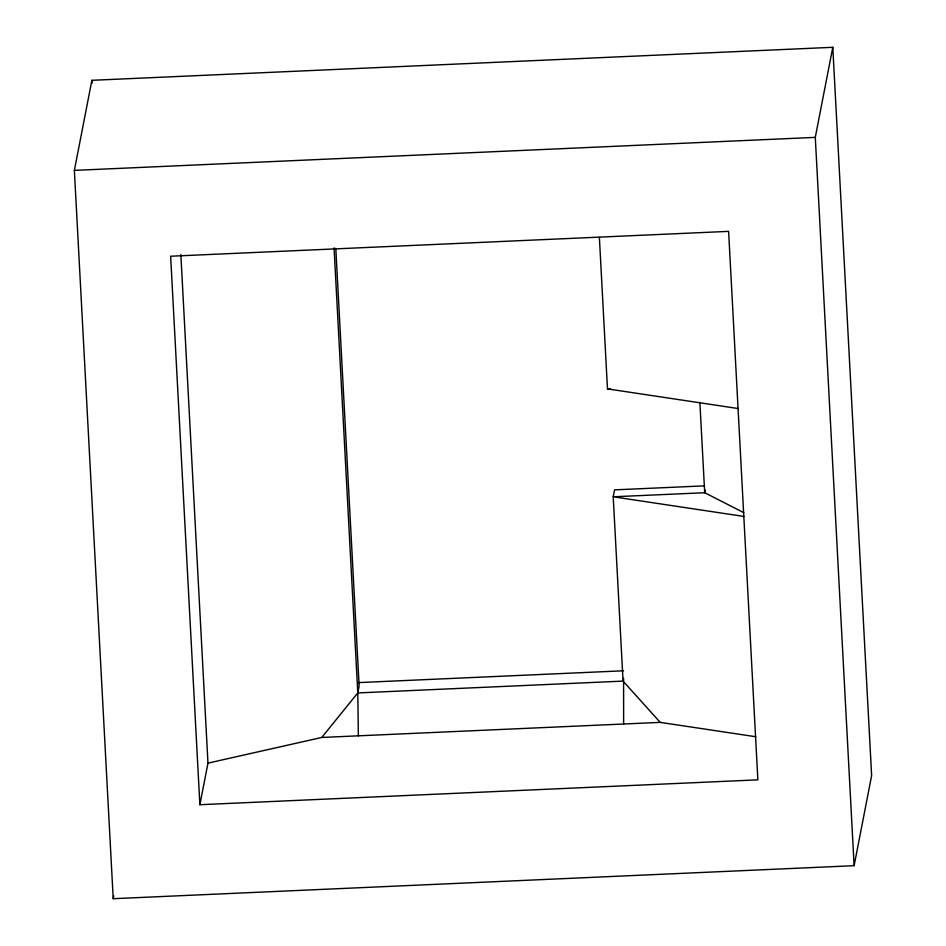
<?xml version="1.0" encoding="UTF-8"?>
<svg xmlns="http://www.w3.org/2000/svg" width="946" height="946" viewBox="0 0 946 946"><rect width="100%" height="100%" fill="white"/><g stroke="black" fill="none" stroke-linecap="round" stroke-linejoin="round"><path stroke-width="1.42" d="M74.367 170.386L91.88 80.315L832.787 47.3L871.633 775.614L854.12 865.685L113.213 898.7L74.367 170.386L815.286 137.371L832.787 47.3M113.213 898.7L113.768 895.838M199.878 804.715L170.635 256.224L728.609 231.368L757.864 779.847L199.878 804.715L207.966 763.138L180.84 254.462M358.357 735.822L357.789 692.933L359.137 686.004L335.795 248.301M623.627 724.009L623.591 678.341M705.231 489.945L704.699 492.712L743.769 512.661M207.966 763.138L321.77 737.454L357.789 692.933L334.056 247.864M599.386 237.399L607.474 388.889L610.418 388.759M704.569 485.854L614.569 489.862L613.221 496.792L623.059 681.108L660.213 722.377L755.807 736.745M357.813 682.634L623.568 670.785M357.789 692.933L623.059 681.108M321.77 737.454L660.213 722.377M607.474 388.889L738.258 408.554M744.017 516.457L613.221 496.792L704.699 492.712L699.874 402.31M815.286 137.371L854.12 865.685M91.88 80.315L92.034 83.26"/></g></svg>
